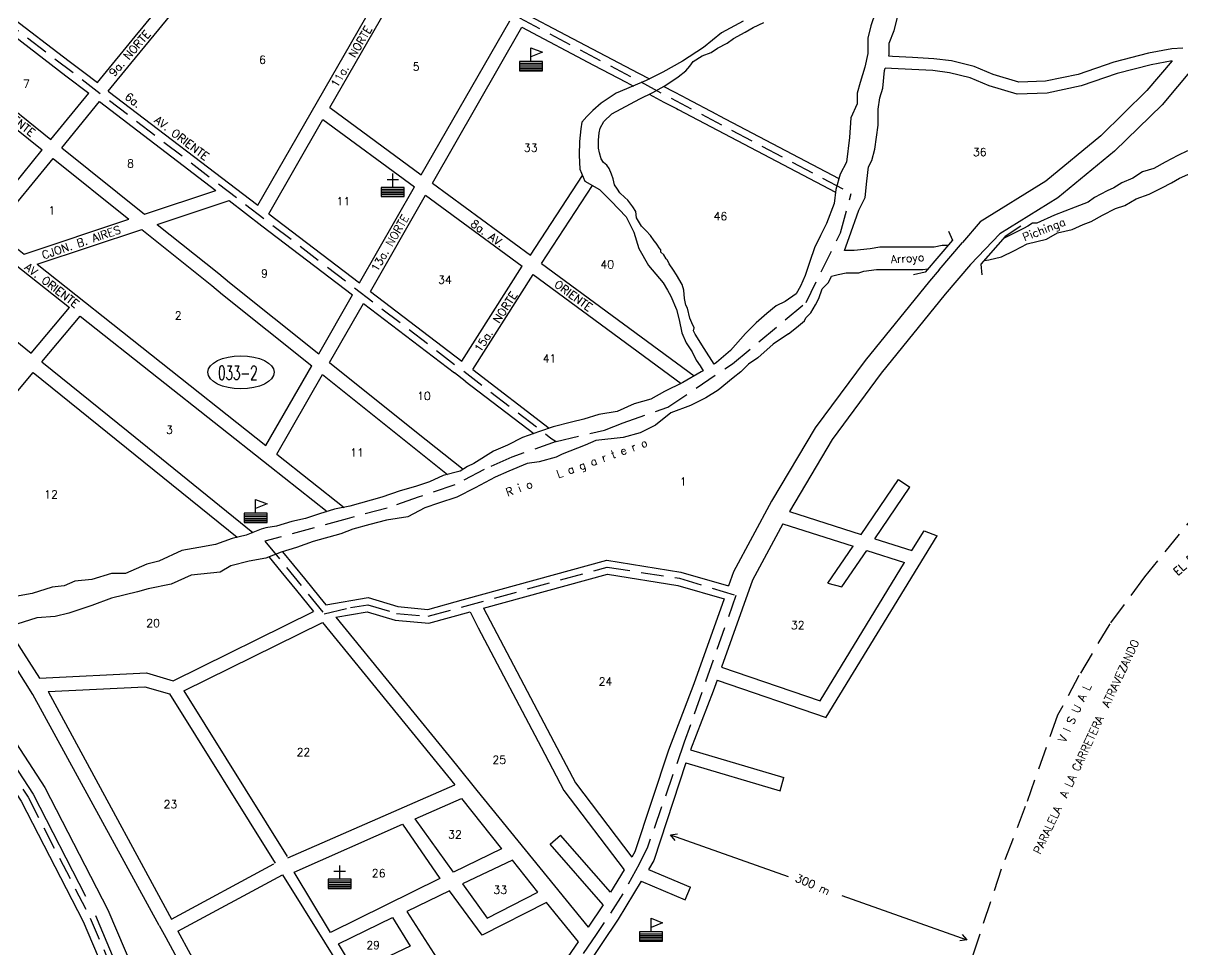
# Model space of a CAD drawing. Extents: x 400988 to 407997, y 1792700 to 1796871.
# Drawn here: x 404443 to 405457, y 1794137 to 1794947 of the extents above; entities that cross this region are included whole.
import ezdxf

# ---------------------------------------------------------------- set-up
doc = ezdxf.new("R2010")
doc.units = 0
doc.header["$LTSCALE"] = 80
doc.header["$MEASUREMENT"] = 0
doc.linetypes.add('HIDDEN', pattern=[0.375, 0.25, -0.125])
doc.linetypes.add('PHANTOM', pattern=[2.5, 1.25, -0.25, 0.25, -0.25, 0.25, -0.25])
doc.layers.get('0').update_dxf_attribs({"linetype": 'CONTINUOUS'})
for name, color, linetype in [('4', 9, 'CONTINUOUS'), ('9', 5, 'CONTINUOUS'), ('A', 3, 'CONTINUOUS'), ('C', 1, 'CONTINUOUS'), ('D', 6, 'CONTINUOUS'), ('F', 15, 'CONTINUOUS'), ('L', 14, 'CONTINUOUS'), ('M', 10, 'CONTINUOUS')]:
    doc.layers.add(name, color=color, linetype=linetype)
doc.styles.add('ROMANS', font='ROMANS', dxfattribs={"height": 7})

# ---------------------------------------------------------------- blocks, each defined once
blk = doc.blocks.new('ESC')
for p, q in [((0, -2), (0, 10)), ((0, 10), (10, 6)), ((10, 6), (0, 2)), ((-10, -3.5), (10, -3.5)), ((-10, -5), (10, -5)), ((-10, -6.5), (10, -6.5)), ((-10, -8), (10, -8)), ((-10, -9.5), (10, -9.5))]:
    blk.add_line(p, q)
blk.add_lwpolyline([(-10, -2), (-10, -10), (10, -10), (10, -2)], close=True)
blk = doc.blocks.new('IGL')
for p, q in [((-5, 5), (5, 5)), ((0, -2), (0, 10)), ((-10, -3.5), (10, -3.5)), ((-10, -5), (10, -5)), ((-10, -6.5), (10, -6.5)), ((-10, -8), (10, -8)), ((-10, -9.5), (10, -9.5))]:
    blk.add_line(p, q)
blk.add_lwpolyline([(-10, -2), (-10, -10), (10, -10), (10, -2)], close=True)
blk = doc.blocks.new('ELL')
blk.add_circle((0, 0), 1)

msp = doc.modelspace()

# ---------------------------------------------------------------- linework, layer by layer
at = {"layer": '4', "color": 9, "linetype": 'HIDDEN'}
for points in [[(404976.541212, 1795127.927626), (404877.267319, 1794951.819629), (405167.442474, 1794798.214366)], [(404351.759396, 1795007.053835), (404904.846535, 1794584.411426)], [(404951.66839, 1794591.353961), (404968.025016, 1794597.588229), (405006.953258, 1794611.484631), (405063.679885, 1794649.290172), (405127.916064, 1794702.943107), (405158.009492, 1794763.719058), (405167.442474, 1794798.214366)], [(405644.831386, 1794669.819934), (405592.342923, 1794618.486283), (405518.083961, 1794557.270831), (405483.594225, 1794535.894986), (405473.141552, 1794523.703878), (405423.879926, 1794462.927295), (405393.483854, 1794421.825219), (405366.626908, 1794376.763417), (405347.925935, 1794341.981861), (405319.713491, 1794262.379593), (405298.614363, 1794207.525222), (405260.873022, 1794092.934501), (405209.044125, 1794006.899017), (405145.752138, 1793913.420225), (404971.916877, 1793738.28161)], [(404904.846535, 1794584.411426), (404909.498078, 1794581.49447), (404951.66839, 1794591.353961)], [(404909.498078, 1794581.49447), (404870.647272, 1794567.621929), (404846.435096, 1794556.851647), (404820.877799, 1794543.388794), (404788.594897, 1794532.618512), (404761.692478, 1794523.194515), (404726.719335, 1794513.770518), (404654.728326, 1794494.327557)], [(404654.728326, 1794494.327557), (404706.631029, 1794430.608143)], [(404953.976516, 1794471.490595), (405017.194656, 1794461.798748), (405066.616933, 1794446.828431), (405021.433503, 1794318.520469), (404989.31127, 1794226.789033), (404982.002342, 1794211.818716), (404967.741432, 1794185.813196), (404944.42247, 1794150.302211), (404915.882845, 1794108.524582), (404910.303539, 1794101.255696), (404848.003626, 1794038.241105), (404731.666989, 1793921.907287), (404641.932573, 1793831.396038)], [(404706.625, 1794430.625), (404729.4375, 1794436.125), (404744.59375, 1794438.625), (404769.8125, 1794431.125), (404797.5625, 1794428.625), (404953.96875, 1794471.5)], [(404354.192224, 1794416.153699), (404393.673063, 1794352.749893), (404447.60015, 1794270.389992), (404501.932837, 1794164.732086), (404540.435259, 1794074.07774), (404589.596767, 1793973.216832), (404625.447208, 1793880.141657), (404641.932573, 1793831.396038)]]:
    msp.add_lwpolyline(points, dxfattribs=at)
at = {"layer": '9', "color": 5}
for points in [[(405200.318651, 1794918.145718), (405200.77436, 1794919.666117), (405200.77436, 1794929.488342), (405204.980095, 1794940.713742), (405207.783918, 1794951.939142), (405211.989653, 1794965.970893), (405211.989653, 1794977.196293), (405214.793477, 1794981.405818), (405218.999212, 1794988.421693), (405220.401124, 1794992.631218), (405221.803035, 1794995.437568), (405223.204947, 1794999.647093), (405228.812594, 1795020.694718), (405231.616417, 1795030.516944), (405234.420241, 1795038.935994), (405238.625976, 1795047.355044), (405240.027887, 1795054.370919), (405245.635534, 1795062.789969), (405248.439358, 1795072.612194), (405254.047004, 1795085.240769), (405263.860386, 1795099.27252), (405272.271856, 1795110.49792), (405282.085238, 1795118.91697), (405290.496708, 1795135.75507)], [(405188.5625, 1794956.625), (405184.5625, 1794944.625), (405181.875, 1794934), (405181.875, 1794920.625), (405179.21875, 1794908.5), (405175.21875, 1794895.125), (405172.53125, 1794885.875), (405172.53125, 1794876.5), (405167.1875, 1794864.375), (405165.84375, 1794847), (405163.1875, 1794825.625), (405157.84375, 1794815), (405153.84375, 1794801.625), (405152.5, 1794789.5), (405145.90625, 1794772), (405140.5625, 1794761.375), (405135.21875, 1794750.625), (405131.1875, 1794738.625), (405127.1875, 1794726.5), (405123.1875, 1794717.25), (405119.1875, 1794710.5), (405109.8125, 1794703.875), (405101.8125, 1794699.875), (405093.78125, 1794693.125), (405084.4375, 1794685.125), (405075.09375, 1794675.75), (405061.71875, 1794661), (405049.71875, 1794650.375), (405047.5, 1794649)], [(405072.90625, 1794948.75), (405053.90625, 1794938.625), (405038.28125, 1794925.875), (405019.78125, 1794913.875), (405002.5625, 1794904.125), (404988, 1794896.875), (404976.53125, 1794891.875), (404961.9375, 1794885.875), (404948.65625, 1794877), (404941.34375, 1794870.75), (404936.15625, 1794865.5), (404931.96875, 1794860.625), (404930.9375, 1794854.625), (404929.65625, 1794843.625), (404929.40625, 1794831.625), (404930.1875, 1794819.375), (404934.375, 1794809), (404947.15625, 1794801.75), (404957.59375, 1794791.5), (404970.625, 1794777.75), (404977.40625, 1794764.5), (404981.59375, 1794750.125), (404990.21875, 1794735.25), (405003, 1794720.125), (405006.65625, 1794713.625), (405009.78125, 1794708.5), (405014.75, 1794696.75), (405017.09375, 1794687.625), (405019.1875, 1794676.375), (405023.125, 1794667.5), (405028.34375, 1794659.75), (405031.71875, 1794652.375), (405035.375, 1794647.5), (405037.96875, 1794643.25), (405036.34375, 1794642.375)], [(405047.5, 1794649), (405038.75, 1794662.625), (405030.9375, 1794675.125), (405029.625, 1794678), (405030.125, 1794680.625), (405028.0625, 1794685), (405026.21875, 1794689.125), (405024.375, 1794698), (405022.8125, 1794700.625), (405021.5, 1794706.375), (405021, 1794713.625), (405019.6875, 1794718.625), (405014.71875, 1794727), (405012.125, 1794731.125), (405008.1875, 1794736.625), (405006.625, 1794740), (405005.59375, 1794741), (405003.5, 1794744.625), (405000.875, 1794746.75), (405000.875, 1794748.875), (404999.59375, 1794750.625), (404998.03125, 1794753), (404996.96875, 1794754.875), (404995.15625, 1794756.875), (404992, 1794761.375), (404988.09375, 1794765.5), (404983.9375, 1794769.625), (404979.75, 1794777), (404978.96875, 1794782.5), (404976.34375, 1794786.625), (404972.1875, 1794792.375), (404969.5625, 1794794.625), (404965.125, 1794798.625), (404963.0625, 1794802), (404960.4375, 1794805.625), (404959.125, 1794810.875), (404957.8125, 1794815), (404955.75, 1794820), (404953.65625, 1794822.875), (404950.78125, 1794825.375), (404948.6875, 1794828.5), (404947.375, 1794833.75), (404946.34375, 1794837.875), (404946.34375, 1794844.75), (404947.09375, 1794851.25), (404947.875, 1794855.375), (404951, 1794861.125), (404958.03125, 1794867.875), (404982.53125, 1794881), (404994, 1794886.5), (405003.90625, 1794891.875), (405010.65625, 1794896.375), (405016.125, 1794900.25), (405022.90625, 1794905.5), (405026.28125, 1794909.375), (405029.15625, 1794913.625), (405037.21875, 1794918.5), (405045.03125, 1794921.375), (405050.53125, 1794925.125), (405058.84375, 1794929.5), (405064.59375, 1794933.625), (405074.75, 1794939.125), (405081.78125, 1794943.375), (405090.90625, 1794947.75)], [(405252.085991, 1794752.688289), (405247.037446, 1794752.688289), (405240.027887, 1794751.285114), (405227.410682, 1794751.285114), (405214.793477, 1794751.285114), (405204.980095, 1794751.285114), (405192.36289, 1794751.285114), (405183.951419, 1794749.881939), (405169.932302, 1794748.478764), (405161.520832, 1794748.478764), (405165.726567, 1794759.704164), (405174.138038, 1794783.55814), (405179.745684, 1794794.78354), (405181.147596, 1794808.81529), (405182.549508, 1794821.443865), (405185.353331, 1794827.056565), (405188.157155, 1794836.87879), (405190.960978, 1794857.926416), (405190.960978, 1794871.958166), (405192.36289, 1794881.780391), (405195.166713, 1794890.199441), (405196.568625, 1794905.634367), (405197.240868, 1794907.877197)], [(405461.529936, 1794835.475615), (405453.118465, 1794831.26609), (405441.903172, 1794825.65339), (405432.08979, 1794820.04069), (405422.276408, 1794817.23434), (405413.864938, 1794811.62164), (405404.051556, 1794807.412115), (405397.041998, 1794803.20259), (405391.434351, 1794800.39624), (405380.219057, 1794794.78354), (405374.61141, 1794790.574015), (405363.396117, 1794786.36449), (405345.171265, 1794779.348615), (405329.750236, 1794772.332739), (405326.104161, 1794772.302164), (405321.863169, 1794769.476612), (405318.093399, 1794767.592906), (405300.583784, 1794758.84358)], [(405283.620592, 1794739.630666), (405287.692885, 1794740.059714), (405298.908179, 1794742.866064), (405310.123472, 1794748.478764), (405321.338766, 1794754.091464), (405338.161706, 1794758.300989), (405347.975088, 1794763.913689), (405360.592293, 1794766.720039), (405370.405675, 1794770.929564), (405377.415234, 1794773.735914), (405387.228616, 1794779.348615), (405398.443909, 1794784.961315), (405406.855379, 1794787.767665), (405416.668761, 1794793.380365), (405427.884055, 1794797.58989), (405439.099348, 1794803.20259), (405447.510819, 1794807.412115), (405454.520377, 1794811.62164), (405464.333759, 1794815.831165)], [(405112.453923, 1794675.513663), (405119.463481, 1794681.126363), (405126.47304, 1794686.739063), (405127.874952, 1794689.545413), (405132.080687, 1794693.754938), (405136.286422, 1794700.770813), (405139.090245, 1794706.383513), (405141.894069, 1794714.802563), (405147.501715, 1794720.415264), (405150.305539, 1794726.027964), (405155.913185, 1794727.431139), (405162.922744, 1794728.834314), (405174.138038, 1794728.834314), (405178.343773, 1794730.237489), (405189.559066, 1794731.640664), (405196.568625, 1794731.640664), (405200.77436, 1794731.640664), (405204.980095, 1794731.640664), (405213.391565, 1794731.640664), (405220.401124, 1794731.640664), (405230.214505, 1794731.640664), (405234.504368, 1794732.17738)], [(405112.453923, 1794675.513663), (405099.039418, 1794666.452336), (405085.680257, 1794654.42053), (405077.66476, 1794649.07306), (405070.98518, 1794642.388723), (405064.305599, 1794637.041254), (405050.946439, 1794626.346315), (405040.25911, 1794619.661978), (405026.899949, 1794612.977641), (405009.53304, 1794606.293304), (404996.173879, 1794595.598365), (404982.814718, 1794588.914028), (404968.119641, 1794584.903426), (404944.073151, 1794582.229691), (404934.721738, 1794578.219089), (404921.362577, 1794572.87162), (404914.682997, 1794570.197885), (404909.339332, 1794567.52415), (404894.644255, 1794563.513548), (404883.956926, 1794562.17668), (404867.925933, 1794555.492344), (404855.902688, 1794550.144874), (404838.535779, 1794540.786802), (404822.504786, 1794532.765598), (404806.473793, 1794527.418129), (404794.450548, 1794523.407526), (404779.755471, 1794515.386322), (404761.052646, 1794512.712587), (404746.357568, 1794508.701985), (404731.662491, 1794504.691383), (404720.975163, 1794500.680781), (404696.928673, 1794493.996444), (404682.233596, 1794488.648975), (404668.874435, 1794484.638372), (404655.515274, 1794479.290903), (404640.820197, 1794476.617168), (404624.789204, 1794472.606566), (404615.437791, 1794467.259097), (404590.055385, 1794464.585362), (404572.688476, 1794456.564158), (404552.649734, 1794452.553555), (404543.298322, 1794449.879821), (404520.587748, 1794444.532351), (404503.220839, 1794437.848014), (404483.182097, 1794431.163677), (404471.158852, 1794428.489943), (404455.127859, 1794427.153075), (404437.76095, 1794421.805606)], [(405036.34375, 1794642.375), (405020.3125, 1794633), (405004.28125, 1794625), (404992.25, 1794618.25), (404977.5625, 1794614.25), (404962.875, 1794607.625), (404946.84375, 1794604.875), (404933.5, 1794600.875), (404922.8125, 1794598.25), (404906.78125, 1794594.25), (404894.75, 1794590.25), (404880.0625, 1794584.875), (404866.6875, 1794578.125), (404854.65625, 1794572.875), (404837.3125, 1794562.125), (404831.96875, 1794559.5), (404825.28125, 1794555.5), (404810.46875, 1794551.5), (404798.46875, 1794546.125), (404786.4375, 1794542.125), (404773.0625, 1794538.125), (404757.03125, 1794532.75), (404729, 1794524.75), (404715.625, 1794522.125), (404702.28125, 1794518), (404690.25, 1794514), (404678.21875, 1794511.375), (404664.875, 1794507.375), (404655.5, 1794506), (404651.5, 1794504.75), (404638.15625, 1794499.375), (404626.125, 1794496.625), (404611.4375, 1794491.375), (404596.75, 1794488.625), (404582.03125, 1794486), (404562, 1794476.625), (404551.3125, 1794474), (404532.625, 1794465.875), (404520.59375, 1794465.875), (404503.21875, 1794460.625), (404488.53125, 1794459.25), (404479.1875, 1794455.25), (404468.5, 1794453.875), (404451.125, 1794448.5), (404428.40625, 1794444.5)]]:
    msp.add_lwpolyline(points, dxfattribs=at)
at = {"layer": 'F', "color": 15}
for p, q in [((404711.40625, 1794873.375), (404781.28125, 1794995)), ((404791.4375, 1794814.375), (404868.78125, 1794949)), ((404801.1875, 1794807.25), (404879.40625, 1794943.5)), ((404467.5625, 1794845.5), (404500.5625, 1794885.75)), ((404517.6875, 1794887.75), (404648.5, 1794787.875)), ((404990.78125, 1794884.875), (405003.59375, 1794878.125)), ((404476.9375, 1794838), (404510.09375, 1794878.5)), ((404510.09375, 1794878.5), (404611.78125, 1794800.75)), ((404711.40625, 1794873.375), (404791.4375, 1794814.375)), ((405003.59375, 1794878.125), (405014.625, 1794872.375)), ((404658.125, 1794780.5), (404705.375, 1794862.875)), ((404705.375, 1794862.875), (404785.4375, 1794803.875)), ((404476.9375, 1794838), (404549.34375, 1794780.125)), ((404417.875, 1794765.875), (404469.34375, 1794828.75)), ((404469.34375, 1794828.75), (404535.75, 1794775.625)), ((404549.34375, 1794780.125), (404611.78125, 1794800.75)), ((404737.25, 1794720), (404785.4375, 1794803.875)), ((404801.1875, 1794807.25), (404886.84375, 1794744.125)), ((404560.5, 1794771.125), (404623.3125, 1794792)), ((404623.3125, 1794792), (404652.09375, 1794770)), ((404746.875, 1794712.625), (404795.15625, 1794796.75)), ((404795.15625, 1794796.75), (404879.65625, 1794734.625)), ((404658.125, 1794780.5), (404737.25, 1794720)), ((404444.0625, 1794745.125), (404535.75, 1794775.625)), ((404560.5, 1794771.125), (404614.21875, 1794728.125)), ((404652.09375, 1794770), (404731.21875, 1794709.5)), ((404417.875, 1794765.875), (404444.0625, 1794745.125)), ((404455.34375, 1794736.25), (404546.9375, 1794766.625)), ((404546.9375, 1794766.625), (404608.1875, 1794717.625)), ((404886.09375, 1794744.75), (404886.84375, 1794744.125)), ((404455.34375, 1794736.25), (404655.5625, 1794577.75)), ((404826.8125, 1794651.625), (404879.65625, 1794734.625)), ((404896.53125, 1794737), (405030.125, 1794638.75)), ((404614.21875, 1794728.125), (404623.6875, 1794720.5)), ((404623.6875, 1794720.5), (404701.71875, 1794658.125)), ((404836.40625, 1794644.25), (404889.34375, 1794727.375)), ((404889.34375, 1794727.375), (405018.71875, 1794632.125)), ((404377.84375, 1794717), (404450.25, 1794658.5)), ((404608.1875, 1794717.625), (404617.65625, 1794710)), ((404617.65625, 1794710), (404695.65625, 1794647.625)), ((404701.71875, 1794658.125), (404731.21875, 1794709.5)), ((404746.875, 1794712.625), (404826.8125, 1794651.625)), ((404450.25, 1794658.5), (404483.75, 1794698.375)), ((404711.1875, 1794650.5), (404740.84375, 1794702.125)), ((404740.84375, 1794702.125), (404820.34375, 1794641.375)), ((404459.59375, 1794650.875), (404493.1875, 1794691)), ((404493.1875, 1794691), (404561.71875, 1794636.75)), ((404353.03125, 1794523.75), (404451.875, 1794641.75)), ((404451.875, 1794641.75), (404630.25, 1794497.625)), ((404655.5625, 1794577.75), (404695.65625, 1794647.625)), ((404665.09375, 1794570.25), (404705.15625, 1794640)), ((404829.9375, 1794634.125), (404820.34375, 1794641.375)), ((404836.40625, 1794644.25), (404903.375, 1794593.125)), ((404561.71875, 1794636.75), (404659.03125, 1794559.75)), ((404829.9375, 1794634.125), (404889.75, 1794588.375)), ((404665.09375, 1794570.25), (404723.90625, 1794523.75)), ((404659.03125, 1794559.75), (404709.125, 1794520.125)), ((405176.125, 1794500.125), (405208.875, 1794548.125)), ((405208.875, 1794548.125), (405218.78125, 1794541.375)), ((405188.03125, 1794496.375), (405218.78125, 1794541.375)), ((405113.34375, 1794520.25), (405176.125, 1794500.125)), ((405107.5625, 1794509.5), (405169.03125, 1794489.875)), ((405188.03125, 1794496.375), (405220.5625, 1794486)), ((405220.5625, 1794486), (405231.125, 1794503.375)), ((405225.875, 1794471.75), (405242.5, 1794498.875)), ((405146.9375, 1794457.5), (405169.03125, 1794489.875)), ((405159.21875, 1794454.25), (405180.96875, 1794486)), ((405180.96875, 1794486), (405214.125, 1794475.5)), ((405140.375, 1794354.625), (405214.125, 1794475.5)), ((405145.59375, 1794340.25), (405225.875, 1794471.75)), ((405146.9375, 1794457.5), (405159.21875, 1794454.25)), ((404574.5, 1794372.25), (404697.21875, 1794432.625)), ((404716.5625, 1794427.875), (404822.09375, 1794298.375)), ((404427.5625, 1794421.375), (404457.625, 1794374.5)), ((404583.65625, 1794363.375), (404705, 1794423.125)), ((404705, 1794423.125), (404820.65625, 1794281.125)), ((404457.625, 1794374.5), (404551.09375, 1794379)), ((404551.09375, 1794379), (404574.5, 1794372.25)), ((404465.09375, 1794362.875), (404549.6875, 1794366.875)), ((404549.6875, 1794366.875), (404571.1875, 1794360.625)), ((404571.1875, 1794360.625), (404663.5625, 1794212.75)), ((404583.65625, 1794363.375), (404674.15625, 1794218.5)), ((404822.09375, 1794298.375), (404839.96875, 1794276.375)), ((404674.75, 1794217.5), (404820.65625, 1794281.125)), ((404839.96875, 1794276.375), (404937.375, 1794156.875)), ((404572.84375, 1794163.875), (404662.5, 1794212.25)), ((404578.5625, 1794153.25), (404669.9375, 1794202.625)), ((404669.9375, 1794202.625), (404744.90625, 1794082.625)), ((404990.03125, 1794207.25), (405026.9375, 1794191.75)), ((404983.75, 1794196.875), (405022.28125, 1794180.625)), ((405022.28125, 1794180.625), (405026.9375, 1794191.75)), ((404562.28125, 1794158.125), (404568, 1794147.625))]:
    msp.add_line(p, q, dxfattribs=at)
for points in [[(405535.960908, 1795016.034814), (405521.648363, 1794991.462372), (405478.2363, 1794921.902604), (405439.276627, 1794875.821805), (405397.708992, 1794835.16871), (405348.115599, 1794794.286346), (405297.419246, 1794762.866059)], [(404648.5, 1794787.875), (404741.65625, 1794950.125), (404749.5, 1794963.75), (404770.65625, 1795000.625)], [(404508.15625, 1794895.125), (404543.90625, 1794938.75), (404544.125, 1794939), (404579.03125, 1794981.75)], [(404517.6875, 1794887.75), (404537.28125, 1794911.75), (404588.90625, 1794974.875)], [(404430.09375, 1794954.75), (404483.5625, 1794913.875), (404496.40625, 1794904.125), (404508.15625, 1794895.125)], [(404885.375, 1794953.875), (404912.09375, 1794939.875), (404981.28125, 1794903.5), (404990.96875, 1794898.375)], [(404422.5, 1794945.5), (404467.6875, 1794910.875), (404480.53125, 1794901.125), (404500.5625, 1794885.75)], [(404879.40625, 1794943.5), (404942.0625, 1794910.5), (404970.53125, 1794895.5), (404977.03125, 1794892.125)], [(405448.13018, 1794914.173142), (405426.081488, 1794888.094348), (405385.669779, 1794848.571747), (405337.602092, 1794808.9471), (405280.151482, 1794773.340699), (405264.717316, 1794755.339601)], [(404390.875, 1794906.875), (404401.40625, 1794898.5), (404413.75, 1794888.625), (404467.5625, 1794845.5)], [(404383.28125, 1794897.625), (404385.84375, 1794895.5), (404398.1875, 1794885.625), (404459.96875, 1794836.25)], [(405003.5625, 1794891.75), (405012.125, 1794887.25), (405019.875, 1794883.125), (405023.15625, 1794881.5), (405049.75, 1794867.5), (405051.5625, 1794866.5), (405156.71875, 1794811.25)], [(405014.625, 1794872.375), (405016.125, 1794871.625), (405153.59375, 1794799.375)], [(404408.46875, 1794773.25), (404434.34375, 1794804.875), (404459.96875, 1794836.25)], [(405315.737292, 1794769.476612), (405302.071857, 1794760.529007), (405280.86688, 1794736.511746), (405281.809323, 1794727.093207)], [(405252.609105, 1794765.17756), (405256.15084, 1794757.430385), (405232.244125, 1794729.540556), (405221.840276, 1794727.105729)], [(405271.911714, 1794736.076709), (405297.419246, 1794762.866059)], [(404410.28125, 1794756.5), (404430.46875, 1794740.625), (404441.71875, 1794731.625), (404483.75, 1794698.375)], [(405244.335302, 1794731.567756), (405264.717316, 1794755.339601)], [(405244.335302, 1794731.567756), (405235.781173, 1794721.590948), (405179.513106, 1794652.170163), (405135.911726, 1794593.211647), (405097.701986, 1794529.101612), (405064.574754, 1794467.488952), (405060.196618, 1794455.135908)], [(405271.911714, 1794736.076709), (405249.607991, 1794710.063546), (405193.748067, 1794641.146306), (405150.915928, 1794583.227971), (405113.367516, 1794520.227542), (405113.355561, 1794520.205307)], [(404459.59375, 1794650.875), (404534.9375, 1794590), (404644.1875, 1794501.75)], [(404711.1875, 1794650.5), (404787.34375, 1794589.625), (404828, 1794557.125)], [(404705.15625, 1794640), (404780.875, 1794579.375), (404814.4375, 1794552.5)], [(405107.574869, 1794509.453918), (405081.080648, 1794460.17786), (405054.104684, 1794384.064358)], [(405231.130586, 1794503.314993), (405242.502654, 1794498.910623)], [(404658.3125, 1794480.375), (404668.65625, 1794467.75), (404682.15625, 1794451.125), (404697.21875, 1794432.625)], [(404670.0625, 1794485), (404689.15625, 1794461.625), (404702.65625, 1794445), (404707.84375, 1794438.625)], [(404707.84375, 1794438.625), (404744.96875, 1794444.875), (404770.96875, 1794437), (404797.03125, 1794434.625), (404828.34375, 1794443.25), (404953.65625, 1794477.625), (405018.375, 1794467.25), (405060.1875, 1794455.125)], [(404845.90625, 1794435.625), (404954.3125, 1794465.375), (405015.71875, 1794455.5), (405056.1875, 1794443.75)], [(404845.90625, 1794435.625), (404907.3125, 1794318.875), (404926.25, 1794282.875), (404975.4375, 1794218)], [(405056.18107, 1794443.805919), (405029.837097, 1794369.475601), (405007.493059, 1794311.384661), (404978.254704, 1794222.610808), (404975.441364, 1794217.940691)], [(404716.5625, 1794427.875), (404744.1875, 1794432.5), (404768.65625, 1794425.125), (404798.09375, 1794422.5), (404834.0625, 1794432.375)], [(404834.0625, 1794432.375), (404834.65625, 1794431.25), (404841.3125, 1794418.5), (404896.28125, 1794314), (404916.09375, 1794276.375), (404968.78125, 1794206.875)], [(404562.28125, 1794158.125), (404451.65625, 1794360.125), (404414.25, 1794419.125)], [(404376.203247, 1794412.966537), (404408.001613, 1794361.900312), (404462.310801, 1794278.956849), (404517.33626, 1794171.951745), (404555.909981, 1794081.129524), (404605.198145, 1793980.008767), (404641.438047, 1793885.922474), (404652.023317, 1793854.622857)], [(405054.104684, 1794384.064358), (405140.362227, 1794354.657685)], [(405050.095705, 1794372.752904), (405046.723101, 1794363.236998), (405026.940723, 1794311.805965)], [(405050.095705, 1794372.752904), (405145.590742, 1794340.197012)], [(404465.03125, 1794362.875), (404489.8125, 1794317.125), (404572.84375, 1794163.875)], [(404394.300379, 1794339.013272), (404441.542823, 1794266.862462), (404495.590251, 1794161.759285), (404534.063314, 1794071.174064), (404583.17267, 1793970.420153), (404618.862746, 1793877.761321), (404633.126608, 1793835.584467)], [(405026.940723, 1794311.805965), (405108.624011, 1794287.55772)], [(405022.859268, 1794300.499991), (404994.717907, 1794215.056849), (404990.021407, 1794207.260703)], [(405022.859268, 1794300.499991), (405105.209023, 1794276.0539)], [(405105.209023, 1794276.0539), (405108.624011, 1794287.55772)], [(404904.152164, 1794229.418173), (404913.176806, 1794237.327398)], [(404956.998478, 1794187.325674), (404913.176806, 1794237.327398)], [(404950.632219, 1794176.383162), (404904.152164, 1794229.418173)], [(404968.773435, 1794206.871991), (404956.998478, 1794187.325674)], [(404983.765075, 1794196.87525), (404963.758165, 1794163.663967), (404920.046274, 1794099.103903), (404814.975726, 1793993.245573)], [(404950.632219, 1794176.383162), (404937.385386, 1794156.818315)], [(404578.5625, 1794153.25), (404610.84375, 1794093.75), (404657.25, 1794040.875)], [(404568, 1794147.625), (404600.9375, 1794086.75), (404646, 1794035.5)]]:
    msp.add_lwpolyline(points, dxfattribs=at)
at = {"layer": 'F', "linetype": 'CONTINUOUS'}
for points in [[(405457.576272, 1794925.34581), (405447.972809, 1794924.781249), (405427.431289, 1794920.871032), (405397.108075, 1794913.050587), (405365.806713, 1794902.297476), (405337.439861, 1794896.432145), (405313.963831, 1794895.454594), (405291.465966, 1794902.297476), (405274.83712, 1794909.14037), (405255.273765, 1794914.028138), (405239.623084, 1794915.983253), (405221.037893, 1794916.960816), (405203.430883, 1794917.938367), (405200.318651, 1794918.145718)], [(405448.13018, 1794914.173142), (405429.715654, 1794910.667813), (405400.115261, 1794903.033785), (405368.573535, 1794892.198101), (405338.723706, 1794886.02614), (405312.623033, 1794884.939297), (405287.949078, 1794892.444052), (405271.564837, 1794899.18629), (405253.352535, 1794903.736506), (405238.699727, 1794905.566964), (405220.47377, 1794906.525632), (405202.793846, 1794907.507232), (405197.240868, 1794907.877197)]]:
    msp.add_lwpolyline(points, dxfattribs=at)
at = {"layer": 'F', "color": 15, "linetype": 'CONTINUOUS'}
for points in [[(404886.849233, 1794744.161878), (404932.423625, 1794813.845419)], [(404896.528087, 1794737.037132), (404941.081174, 1794805.15909)]]:
    msp.add_lwpolyline(points, dxfattribs=at)
at = {"layer": 'F', "color": 15}
for points in [[(404826.677808, 1794269.369083), (404861.64171, 1794225.35162), (404819.696868, 1794204.724643), (404786.03366, 1794251.610263)], [(404775.090936, 1794246.909239), (404807.712271, 1794199.240795), (404712.098855, 1794152.242582), (404680.255122, 1794204.863835)], [(404871.293955, 1794215.455761), (404827.524872, 1794194.566557), (404849.18396, 1794164.611987), (404893.212093, 1794187.325887)], [(404901.038962, 1794178.470993), (404844.766047, 1794149.751742), (404816.062005, 1794188.561887), (404778.806384, 1794170.545379), (404812.996316, 1794117.404892), (404828.366261, 1794126.279989), (404868.551557, 1794072.362808), (404904.488324, 1794108.362227), (404928.95723, 1794144.091019)], [(404719.144944, 1794142.083815), (404766.300283, 1794165.321716), (404781.699965, 1794140.053189), (404734.022895, 1794117.336111)]]:
    msp.add_lwpolyline(points, close=True, dxfattribs=at)
at = {"layer": 'L', "color": 14}
for points in [[(405013.434758, 1794232.678511), (405009.481723, 1794237.477393), (405015.495897, 1794238.416487)], [(405009.481723, 1794237.477393), (405112.346898, 1794201.044078)], [(405159.37691, 1794184.386747), (405268.499315, 1794145.737215)], [(405264.496592, 1794150.494732), (405268.499315, 1794145.737215), (405262.495231, 1794144.735633)]]:
    msp.add_lwpolyline(points, dxfattribs=at)
at = {"layer": 'M', "color": 10, "linetype": 'PHANTOM'}
msp.add_lwpolyline([(402383.924239, 1795991.58589), (403023.525884, 1795544.896164), (403389.617295, 1795296.381413), (403737.744663, 1795031.798392), (403897.046888, 1794917.498533), (403984.953013, 1794840.912092), (404048.839561, 1794787.35128), (404096.768277, 1794746.527266), (404139.580186, 1794700.365568), (404219.811101, 1794615.772601), (404284.36028, 1794530.848319), (404346.461495, 1794438.027949), (404397.887342, 1794355.441193), (404451.926812, 1794272.909655), (404506.463256, 1794166.855515), (404544.986648, 1794076.151794), (404594.185407, 1793975.21446), (404630.150396, 1793881.841897), (404724.977249, 1793601.448113), (404847.762566, 1793235.356975), (404931.858832, 1792967.810426), (404959.596418, 1792892.567564), (404978.996162, 1792840.681647), (404993.62742, 1792807.887091)], dxfattribs=at)

# ---------------------------------------------------------------- block references
at = {"layer": '4', "color": 9, "xscale": 28.996584, "yscale": 14.498292, "zscale": 28.996584}
msp.add_blockref('ELL', (404633.721052, 1794641.848184), dxfattribs=at)
at = {"layer": 'A', "color": 3, "xscale": 1.006826, "yscale": 1.006826, "zscale": 1.006826}
for name, p in [('ESC', (404887.299228, 1794915.548563)), ('IGL', (404766.475641, 1794805.508343)), ('ESC', (404646.534544, 1794520.687933)), ('IGL', (404720.101952, 1794200.747347)), ('ESC', (404992.379016, 1794154.584089))]:
    msp.add_blockref(name, p, dxfattribs=at)

# ---------------------------------------------------------------- texts
at = {"layer": '4', "color": 9, "style": 'ROMANS', "width": 0.63}
msp.add_text('033-2', height=12.08191, dxfattribs=at).set_placement((404613.698114, 1794635.365242))
at = {"layer": '9', "color": 5, "linetype": 'CONTINUOUS', "style": 'ROMANS'}
for s, rotation, p in [('Pichinga', 21.528729, (405319.035841, 1794756.290661)), ('Arroyo', 3.97457, (405202.253178, 1794737.137854))]:
    msp.add_text(s, height=7, rotation=rotation, dxfattribs=at).set_placement(p)
at = {"layer": '9', "color": 5, "style": 'ROMANS'}
msp.add_text('R i o    L a g a r t e r o', height=7.047781, rotation=19.797862, dxfattribs=at).set_placement((404866.795423, 1794533.159873))
at = {"layer": 'C', "color": 1, "style": 'ROMANS'}
for s, p in [('6', (404649.486111, 1794911.604704)), ('5', (404783.930389, 1794905.580496)), ('7', (404443.028875, 1794890.431204)), ('33', (404881.091481, 1794834.673156)), ('36', (405273.858956, 1794830.935942)), ('8', (404534.050435, 1794820.887559)), ('11', (404717.272365, 1794787.853135)), ('1', (404465.413411, 1794779.857)), ('46', (405047.048632, 1794774.789045)), ('40', (404948.070445, 1794732.701613)), ('9', (404651.355037, 1794724.786089)), ('34', (404806.06544, 1794719.306222)), ('2', (404575.881443, 1794688.027676)), ('41', (404897.608955, 1794650.479571)), ('10', (404787.742761, 1794617.651426)), ('3', (404568.241719, 1794588.098289)), ('11', (404729.129521, 1794568.209278)), ('1', (405017.506077, 1794542.848796)), ('12', (404461.604113, 1794531.604584)), ('20', (404550.856078, 1794419.066835)), ('32', (405114.652413, 1794417.254068)), ('24', (404946.528588, 1794368.020944)), ('22', (404682.39749, 1794306.403665)), ('25', (404853.567118, 1794299.654645)), ('23', (404566.036149, 1794260.674726)), ('32', (404814.88045, 1794234.340503)), ('26', (404748.168094, 1794200.470408)), ('33', (404854.521124, 1794185.954653)), ('29', (404743.333866, 1794137.568804))]:
    msp.add_text(s, height=7, dxfattribs=at).set_placement(p)
at = {"layer": 'D', "color": 6, "style": 'ROMANS'}
for s, rotation, p in [('11a.  NORTE', 59.398375, (404717.965781, 1794890.135419)), ('9a. NORTE', 49.077356, (404522.828681, 1794899.74819)), ('6a. AV. ORIENTE', 321.354477, (404390.582994, 1794894.993889)), ('6a.', 322.637356, (404531.427023, 1794881.466323)), ('AV. ORIENTE', 322.637356, (404557.25165, 1794861.01189)), ('13a. NORTE', 59.804906, (404753.052001, 1794729.140179)), ('CJON. B. AIRES', 18.690092, (404461.039214, 1794740.626114)), ('8a. AV.', 323.64189, (404833.788079, 1794770.318784)), ('AV. ORIENTE', 322.237356, (404443.82597, 1794732.414661)), ('ORIENTE', 323.64189, (404907.100087, 1794717.346482)), ('15a.  NORTE', 57.259661, (404843.201008, 1794658.736448)), ('EL PREDIO DEL SE¥OR ANSELMO MONTA¥O', 42.690366, (405453.109688, 1794463.706766)), ('PARALELA  A LA CARRETERA  ATRAVEZANDO', 65.022113, (405332.824593, 1794219.94511)), ('V I S U A L  ', 65.022113, (405354.464555, 1794317.601932))]:
    msp.add_text(s, height=7, rotation=rotation, dxfattribs=at).set_placement(p)
at = {"layer": 'L', "color": 14, "style": 'ROMANS'}
msp.add_text('300 m', height=7, rotation=336.907356, dxfattribs=at).set_placement((405117.720645, 1794197.139039))

doc.saveas('drawing.dxf')
